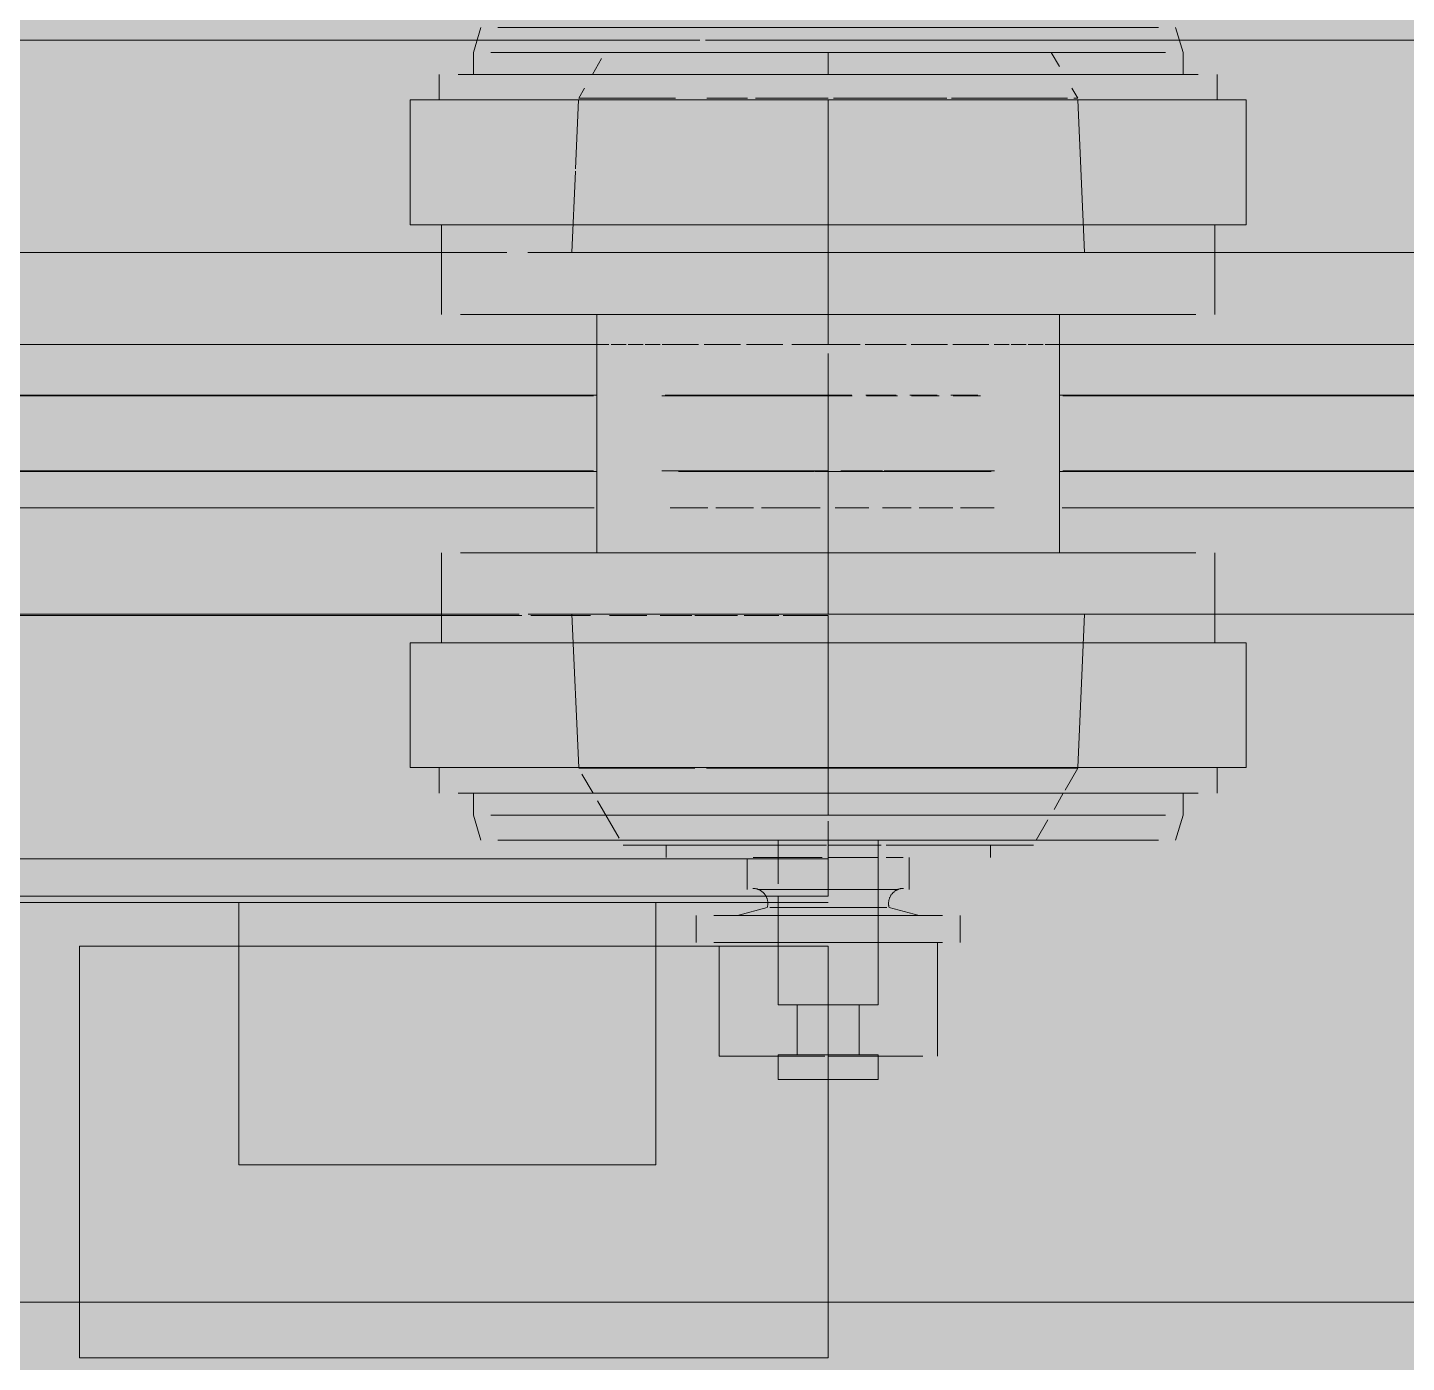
# Model space of a CAD drawing. Header units: inches. Extents: x -445 to 366, y -514 to 778.
# Drawn here: x -77.005 to -72.654, y 269.471 to 273.682 of the extents above; entities that cross this region are included whole.
import ezdxf

# ---------------------------------------------------------------- set-up
doc = ezdxf.new("R2010")
doc.units = ezdxf.units.IN
doc.header["$MEASUREMENT"] = 0
doc.layers.add('A-DETL-GENF', color=92, linetype='Continuous', lineweight=9)
doc.layers.add('Q-SPCQ', color=91, linetype='Continuous', lineweight=9)

# ---------------------------------------------------------------- blocks, each defined once
blk = doc.blocks.new('schindler-3300na_traction_elevator_machine_room-less_general_purpose_front_or_front-rear_opening_2100-3500_capacity_3300bim - 3500 Front-2750691-Test Fit - Mezzanine Plan')
at = {"layer": 'Q-SPCQ'}
for p, q in [((41.3386, -1.1811), (41.3386, -10.4412)), ((41.3386, -10.4412), (41.3386, -1.1811)), ((41.3386, -1.1811), (41.3386, -10.4412)), ((41.3386, -10.4412), (41.3386, -1.1811)), ((41.3386, -1.1811), (41.3386, -10.4412)), ((41.3386, -10.4412), (41.3386, -1.1811)), ((41.3386, -1.1811), (41.3386, -10.4412)), ((42.6188, -12.8034), (42.6188, -7.3704)), ((42.737, -7.3704), (42.737, -12.8034)), ((43.5047, -7.3704), (43.5047, -11.6431)), ((43.5047, -7.3704), (43.5047, -11.6431)), ((44.3594, -12.0648), (44.3594, -8.2766)), ((44.3594, -8.2766), (44.3594, -12.0648)), ((44.65, -8.2766), (44.65, -11.6371)), ((43.5083, -11.6383), (43.5083, -8.463)), ((43.5083, -8.463), (43.5083, -11.6383)), ((43.8444, -8.463), (43.8444, -12.0651)), ((44.65, -10.9787), (44.65, -8.5367)), ((44.65, -10.9773), (44.65, -8.5524)), ((44.65, -8.5524), (44.65, -11.6389)), ((45.3193, -10.9674), (45.3193, -8.5524)), ((45.3193, -8.5524), (45.3193, -11.7435)), ((43.8444, -12.0651), (43.8444, -8.6755)), ((43.961, -12.0631), (43.961, -8.9412)), ((43.961, -8.9412), (43.961, -12.0631)), ((44.1974, -11.8266), (44.1974, -8.9412)), ((44.1974, -8.9412), (44.1974, -12.0631)), ((42.5984, -9.0239), (42.5984, -10.9432)), ((42.5984, -10.9432), (42.5984, -9.0239)), ((42.4614, -10.4412), (41.1622, -10.4412)), ((41.1622, -10.4412), (42.4614, -10.4412)), ((41.1622, -10.4412), (41.1622, -12.8034)), ((41.1622, -10.4412), (41.1622, -12.8034)), ((41.3386, -10.4412), (41.3386, -12.8034)), ((41.3386, -12.8034), (41.3386, -10.4412)), ((41.3386, -10.4412), (41.3386, -12.8034)), ((41.3386, -12.8034), (41.3386, -10.4412)), ((41.3386, -10.4412), (41.3386, -12.8034)), ((41.3386, -12.8034), (41.3386, -10.4412)), ((41.3386, -10.4412), (41.3386, -12.8034)), ((42.4614, -12.6459), (42.4614, -10.4412)), ((42.4614, -10.4412), (42.4614, -12.6459)), ((41.7717, -12.2594), (41.7717, -10.9432)), ((41.7717, -10.9432), (41.7717, -12.2594)), ((42.4614, -10.9432), (41.7717, -10.9432)), ((42.4614, -10.9432), (41.7717, -10.9432)), ((42.5984, -10.9432), (42.4614, -10.9432)), ((42.5984, -10.9432), (42.4614, -10.9432)), ((42.5984, -12.2594), (42.5984, -10.9432)), ((42.5984, -10.9432), (42.5984, -12.2594)), ((42.5984, -10.9432), (42.5984, -12.2594)), ((42.5984, -12.2594), (42.5984, -10.9432)), ((44.65, -11.4898), (44.65, -10.9773)), ((44.65, -11.4046), (44.65, -10.9787)), ((45.3193, -11.7435), (45.3193, -10.9674)), ((44.65, -11.6371), (44.65, -11.4046)), ((43.4181, -11.4844), (43.0244, -11.4844)), ((43.0244, -11.6156), (43.0244, -11.4844)), ((43.0244, -11.4844), (43.0244, -12.8034)), ((43.4181, -11.6275), (43.4181, -11.4844)), ((43.4181, -11.4844), (43.4181, -12.8034)), ((45.1307, -11.4844), (44.737, -11.4844)), ((44.737, -11.6275), (44.737, -11.4844)), ((44.737, -11.4844), (44.737, -12.8034)), ((45.1307, -11.6156), (45.1307, -11.4844)), ((45.1307, -11.4844), (45.1307, -12.8034)), ((44.65, -11.6389), (44.65, -11.4898)), ((43.0244, -11.5762), (42.9436, -11.5762)), ((43.7015, -11.5834), (43.4181, -11.5834)), ((44.737, -11.5834), (44.4535, -11.5834)), ((44.65, -11.6025), (44.65, -11.7749)), ((44.65, -11.7749), (44.65, -11.6025)), ((44.65, -11.6025), (44.65, -11.6025)), ((44.737, -11.5834), (44.737, -11.6431)), ((44.737, -11.6431), (44.737, -11.5834)), ((45.2114, -11.5762), (45.1307, -11.5762)), ((42.9436, -11.7029), (42.9436, -11.6362)), ((42.9436, -11.6362), (42.9436, -12.8034)), ((43.0244, -11.6362), (43.0244, -11.6362)), ((43.0244, -11.7877), (43.0244, -11.6503)), ((43.0244, -11.6503), (43.0244, -12.8034)), ((43.0244, -11.8061), (43.0244, -11.6611)), ((43.4181, -11.6431), (43.4181, -11.6431)), ((43.4181, -11.7882), (43.4181, -11.6531)), ((43.4181, -11.6531), (43.4181, -12.8034)), ((43.4181, -11.8061), (43.4181, -11.6611)), ((43.5047, -11.6431), (43.5047, -11.8362)), ((43.5047, -11.6431), (43.5047, -11.8362)), ((43.5083, -11.8284), (43.5083, -11.6383)), ((43.5083, -11.6383), (43.5083, -11.8284)), ((43.7015, -11.7882), (43.7015, -11.6431)), ((43.7015, -11.6431), (43.7015, -12.8034)), ((44.4535, -11.7882), (44.4535, -11.6431)), ((44.4535, -11.6431), (44.4535, -12.8034)), ((44.65, -11.7887), (44.65, -11.6371)), ((44.65, -11.6371), (44.65, -11.7887)), ((44.65, -11.7898), (44.65, -11.6389)), ((44.65, -11.6389), (44.65, -11.7898)), ((44.737, -11.7882), (44.737, -11.6531)), ((44.737, -11.6531), (44.737, -12.0863)), ((44.737, -11.8061), (44.737, -11.6611)), ((45.1307, -11.6362), (45.1307, -11.6362)), ((45.1307, -11.7877), (45.1307, -11.6503)), ((45.1307, -11.6503), (45.1307, -12.0821)), ((45.1307, -11.8061), (45.1307, -11.6611)), ((45.2114, -11.7029), (45.2114, -11.6362)), ((45.2114, -11.6362), (45.2114, -12.8034)), ((42.8743, -11.6838), (42.796, -11.7077)), ((42.9436, -11.6838), (42.8743, -11.6838)), ((42.9436, -11.7877), (42.9436, -11.7029)), ((45.2808, -11.6838), (45.2114, -11.6838)), ((45.2114, -11.6838), (45.2114, -11.7386)), ((45.2114, -11.7386), (45.2114, -11.6838)), ((45.2114, -11.7877), (45.2114, -11.7029)), ((45.359, -11.7077), (45.2808, -11.6838)), ((42.8743, -12.3557), (42.8743, -11.7386)), ((42.8743, -11.7386), (42.8743, -12.8034)), ((42.9436, -11.8026), (42.9436, -11.7386)), ((42.9436, -11.7386), (42.9436, -11.8026)), ((45.2114, -11.8026), (45.2114, -11.7386)), ((45.2114, -11.7386), (45.2114, -11.8026)), ((45.2808, -12.3557), (45.2808, -11.7386)), ((45.2808, -11.7386), (45.2808, -12.8034)), ((45.3193, -11.8155), (45.3193, -11.7229)), ((45.3193, -11.7229), (45.3193, -11.8155)), ((45.3193, -11.7229), (45.3193, -11.7229)), ((45.3193, -11.8288), (45.3193, -11.7435)), ((45.3193, -11.7435), (45.3193, -11.8288)), ((42.796, -12.6357), (42.796, -11.7613)), ((42.796, -11.7613), (42.796, -12.8034)), ((45.359, -12.1594), (45.359, -11.7613)), ((45.359, -11.7613), (45.359, -12.8034)), ((42.9436, -12.0821), (42.9436, -11.8106)), ((42.9436, -12.8034), (42.9436, -11.8211)), ((42.9436, -11.8211), (42.9436, -12.8034)), ((43.7015, -12.0687), (43.7015, -11.8164)), ((44.4535, -12.0687), (44.4535, -11.8164)), ((45.2114, -12.3558), (45.2114, -11.8106)), ((45.2114, -12.3579), (45.2114, -11.8211)), ((45.2114, -11.8211), (45.2114, -12.1453)), ((45.3193, -11.8282), (45.3193, -12.3937)), ((45.3193, -12.1152), (45.3193, -11.8282)), ((43.0244, -12.385), (43.0244, -11.8565)), ((43.0244, -12.3921), (43.0244, -11.8707)), ((43.4181, -12.8034), (43.4181, -11.8562)), ((43.4181, -12.8034), (43.4181, -11.8707)), ((43.5047, -11.8647), (43.5047, -11.9949)), ((43.5047, -11.8647), (43.5047, -11.9949)), ((43.5083, -11.9861), (43.5083, -11.8567)), ((43.5083, -11.8567), (43.5083, -12.8034)), ((44.1974, -12.0631), (44.1974, -11.8476)), ((44.65, -11.8561), (44.65, -12.3979)), ((44.65, -11.8571), (44.65, -12.398)), ((44.737, -12.3851), (44.737, -11.8562)), ((44.737, -12.3921), (44.737, -11.8707)), ((45.1307, -12.8034), (45.1307, -11.8565)), ((45.1307, -12.8034), (45.1307, -11.8707)), ((45.3193, -12.1136), (45.3193, -11.8403)), ((45.3193, -11.8403), (45.3193, -12.398)), ((44.65, -11.9857), (44.65, -11.8929)), ((44.65, -11.9864), (44.65, -11.8938)), ((44.65, -11.9017), (44.65, -12.3889)), ((44.65, -11.9873), (44.65, -11.9017)), ((43.5083, -11.9947), (43.0244, -12.016)), ((43.5047, -11.9949), (43.5047, -12.0536)), ((43.5047, -11.9949), (43.5047, -12.0536)), ((43.5083, -12.0454), (43.5083, -11.9861)), ((43.5083, -12.0102), (43.5083, -11.9947)), ((43.5083, -11.9947), (43.5083, -12.2316)), ((44.9056, -12.0059), (44.65, -11.9947)), ((44.65, -11.9972), (44.65, -12.3817)), ((45.1307, -12.0158), (44.9131, -12.0063)), ((43.0042, -12.0265), (42.9436, -12.0615)), ((43.0224, -12.0312), (43.0224, -12.016)), ((43.0224, -12.016), (43.0224, -12.3829)), ((43.0224, -12.076), (43.0224, -12.0359)), ((45.1675, -12.0342), (45.1359, -12.016)), ((45.1359, -12.0312), (45.1359, -12.016)), ((45.1359, -12.016), (45.1359, -12.3218)), ((45.1359, -12.2467), (45.1359, -12.0359)), ((42.9198, -12.0753), (42.8017, -12.1434)), ((42.9436, -12.8034), (42.9436, -12.0821)), ((43.0224, -12.2467), (43.0224, -12.0895)), ((43.5083, -12.2316), (43.5083, -12.0563)), ((44.4535, -12.0736), (43.7015, -12.0736)), ((43.7015, -12.0744), (43.7015, -12.8034)), ((43.7015, -12.413), (43.7015, -12.0876)), ((44.3594, -12.1117), (44.3594, -12.0648)), ((44.3594, -12.0648), (44.3594, -12.1117)), ((44.4535, -12.0744), (44.4535, -12.8034)), ((44.4535, -12.3866), (44.4535, -12.0876)), ((44.65, -12.1261), (44.65, -12.0563)), ((44.737, -12.0863), (44.737, -12.8034)), ((45.1307, -12.0821), (45.1307, -12.8034)), ((45.2614, -12.0885), (45.2114, -12.0596)), ((43.5047, -12.1133), (43.5047, -12.172)), ((43.5047, -12.1133), (43.5047, -12.172)), ((43.5083, -12.2238), (43.5083, -12.1047)), ((43.7015, -12.4139), (43.7015, -12.122)), ((44.3594, -12.1655), (44.3594, -12.1184)), ((44.3594, -12.1184), (44.3594, -12.1655)), ((44.4535, -12.3851), (44.4535, -12.122)), ((44.65, -12.154), (44.65, -12.0997)), ((44.65, -12.1607), (44.65, -12.1044)), ((44.65, -12.161), (44.65, -12.1048)), ((44.65, -12.3541), (44.65, -12.131)), ((42.7799, -12.6306), (42.7799, -12.156)), ((42.7799, -12.156), (42.7799, -12.6306)), ((43.5047, -12.1725), (43.5047, -12.2313)), ((43.5047, -12.1725), (43.5047, -12.2313)), ((44.3594, -12.2193), (44.3594, -12.1722)), ((44.3594, -12.1722), (44.3594, -12.2193)), ((44.65, -12.3367), (44.65, -12.1573)), ((44.65, -12.3458), (44.65, -12.164)), ((44.65, -12.3459), (44.65, -12.1643)), ((45.2114, -12.1453), (45.2114, -12.3867)), ((45.359, -12.6357), (45.359, -12.1594)), ((44.3594, -12.2732), (44.3594, -12.226)), ((44.3594, -12.226), (44.3594, -12.2732)), ((41.7717, -12.2594), (42.4614, -12.2594)), ((42.4614, -12.2594), (41.7717, -12.2594)), ((42.4614, -12.2594), (42.5984, -12.2594)), ((42.5984, -12.2594), (42.4614, -12.2594)), ((42.5984, -12.2594), (42.5984, -12.6459)), ((42.5984, -12.6459), (42.5984, -12.2594)), ((43.0224, -12.3829), (43.0224, -12.2467)), ((43.5083, -12.3681), (43.5083, -12.2627)), ((43.5083, -12.3541), (43.5083, -12.2627)), ((43.5083, -12.2627), (43.5083, -12.8034)), ((45.1359, -12.3218), (45.1359, -12.2467)), ((42.7799, -12.2916), (42.7405, -12.2916)), ((42.7799, -12.4415), (42.7799, -12.2919)), ((42.7799, -12.2919), (42.7799, -12.4415)), ((43.5047, -12.2736), (43.5047, -12.3736)), ((43.5047, -12.2736), (43.5047, -12.3736)), ((43.8444, -12.4238), (43.8444, -12.3048)), ((43.8444, -12.3048), (43.8444, -12.4238)), ((43.961, -12.8034), (43.961, -12.2783)), ((43.961, -12.2783), (43.961, -12.8034)), ((44.1974, -12.8034), (44.1974, -12.2783)), ((44.1974, -12.2783), (44.1974, -12.8034)), ((44.1999, -12.2887), (44.1999, -12.4218)), ((44.3594, -12.3941), (44.3594, -12.28)), ((44.3594, -12.28), (44.3594, -12.3941)), ((45.3193, -12.3937), (45.3193, -12.3109)), ((43.9585, -12.4711), (43.9585, -12.3315)), ((43.9585, -12.3315), (43.9585, -12.427)), ((45.3193, -12.3939), (45.3193, -12.3146)), ((42.5579, -12.3872), (42.4724, -12.3872)), ((42.8743, -12.5747), (42.8743, -12.3867)), ((43.5047, -12.3831), (43.5047, -12.5167)), ((43.5047, -12.3831), (43.5047, -12.5167)), ((43.5083, -12.4939), (43.5083, -12.3632)), ((43.5083, -12.513), (43.5083, -12.378)), ((44.1999, -12.4881), (44.1999, -12.3729)), ((44.4535, -12.5299), (44.4535, -12.3976)), ((44.4535, -12.5241), (44.4535, -12.398)), ((44.65, -12.4621), (44.65, -12.3947)), ((44.65, -12.3947), (44.65, -12.8034)), ((45.2808, -12.8034), (45.2808, -12.3867)), ((42.4724, -12.4862), (42.4724, -12.443)), ((42.4724, -12.443), (42.4724, -12.6196)), ((42.5579, -12.6196), (42.5579, -12.443)), ((42.5579, -12.443), (42.5579, -12.6196)), ((43.0224, -12.4199), (43.0224, -12.8034)), ((43.0244, -12.8034), (43.0244, -12.4242)), ((43.0244, -12.8034), (43.0244, -12.4309)), ((43.7015, -12.8034), (43.7015, -12.4246)), ((43.7015, -12.8034), (43.7015, -12.4264)), ((44.3594, -12.5269), (44.3594, -12.4125)), ((44.3594, -12.4125), (44.3594, -12.5269)), ((44.65, -12.4731), (44.65, -12.4028)), ((44.65, -12.4028), (44.65, -12.8034)), ((44.65, -12.4813), (44.65, -12.4117)), ((44.65, -12.4117), (44.65, -12.8034)), ((44.65, -12.4812), (44.65, -12.4117)), ((44.65, -12.4117), (44.65, -12.8034)), ((44.737, -12.8034), (44.737, -12.4264)), ((44.737, -12.8034), (44.737, -12.433)), ((45.1359, -12.4206), (45.1359, -12.549)), ((45.2114, -12.8034), (45.2114, -12.4242)), ((45.2114, -12.8034), (45.2114, -12.4254)), ((45.2114, -12.4254), (45.2114, -12.8034)), ((45.3193, -12.416), (45.3193, -12.8034)), ((45.3193, -12.4203), (45.3193, -12.8034)), ((42.4614, -12.4589), (42.1146, -12.4589)), ((42.1146, -12.4589), (42.1146, -12.5051)), ((42.1146, -12.6225), (42.1146, -12.4589)), ((42.4724, -12.6196), (42.4724, -12.4862)), ((42.7799, -12.6319), (42.7799, -12.4564)), ((42.7799, -12.4564), (42.7799, -12.6319)), ((43.0224, -12.5446), (43.0224, -12.4558)), ((43.8444, -12.5679), (43.8444, -12.4486)), ((43.8444, -12.4486), (43.8444, -12.5679)), ((43.9585, -12.4711), (43.9585, -12.5667)), ((44.1999, -12.4456), (44.1999, -12.6031)), ((45.1359, -12.549), (45.1359, -12.4558)), ((45.3193, -12.5273), (45.3193, -12.4552)), ((45.3193, -12.5312), (45.3193, -12.4595)), ((42.1146, -12.5051), (42.1146, -12.6225)), ((42.4724, -12.6225), (42.4724, -12.5051)), ((42.4724, -12.5051), (42.4724, -12.6225)), ((42.5831, -12.6111), (42.5579, -12.5169)), ((43.5083, -12.6352), (43.5083, -12.5139)), ((43.9585, -12.6108), (43.9585, -12.4881)), ((44.1999, -12.6418), (44.1999, -12.5073)), ((44.65, -12.8034), (44.65, -12.4939)), ((44.65, -12.8034), (44.65, -12.5054)), ((44.65, -12.8034), (44.65, -12.5129)), ((44.65, -12.8034), (44.65, -12.513)), ((42.737, -12.5475), (42.64, -12.5475)), ((42.7405, -12.6319), (42.7405, -12.5666)), ((42.7405, -12.5666), (42.7405, -12.6319)), ((43.5047, -12.5385), (43.5047, -12.6481)), ((43.5047, -12.5385), (43.5047, -12.6481)), ((43.5083, -12.6484), (43.5083, -12.5325)), ((44.3594, -12.66), (44.3594, -12.5454)), ((44.3594, -12.5454), (44.3594, -12.66)), ((44.4535, -12.8034), (44.4535, -12.5597)), ((44.4535, -12.8034), (44.4535, -12.5658)), ((45.1359, -12.5739), (45.1359, -12.8034)), ((42.6215, -12.6056), (42.623, -12.6045)), ((42.6275, -12.601), (42.6289, -12.5997)), ((42.6328, -12.5955), (42.634, -12.5941)), ((42.64, -12.6301), (42.64, -12.5818)), ((42.64, -12.5818), (42.64, -12.6301)), ((42.7405, -12.6301), (42.7405, -12.5818)), ((42.7405, -12.5818), (42.7405, -12.6301)), ((42.8743, -12.8034), (42.8743, -12.5759)), ((43.8444, -12.7785), (43.8444, -12.5928)), ((43.8444, -12.5928), (43.8444, -12.7785)), ((43.9585, -12.6108), (43.9585, -12.7593)), ((45.3193, -12.6731), (45.3193, -12.584)), ((45.3193, -12.6753), (45.3193, -12.5874)), ((42.1188, -12.6459), (42.0401, -12.6459)), ((42.0401, -12.6459), (42.0401, -12.8034)), ((42.0401, -12.8034), (42.0401, -12.6459)), ((42.1146, -12.6225), (42.1146, -12.7931)), ((42.1146, -12.7931), (42.1146, -12.6225)), ((42.1188, -12.6729), (42.1188, -12.6459)), ((42.1188, -12.6459), (42.1188, -12.8034)), ((42.6188, -12.6459), (42.2763, -12.6459)), ((42.2763, -12.6729), (42.2763, -12.6459)), ((42.2763, -12.6459), (42.2763, -12.8034)), ((42.4614, -12.6459), (42.4614, -12.8034)), ((42.4724, -12.8034), (42.4724, -12.6196)), ((42.4724, -12.6196), (42.4724, -12.6864)), ((42.4724, -12.8034), (42.4724, -12.6225)), ((42.4724, -12.6225), (42.4724, -12.8034)), ((42.5579, -12.8034), (42.5579, -12.6196)), ((42.5579, -12.6196), (42.5579, -12.8034)), ((42.5579, -12.8034), (42.5579, -12.6267)), ((42.5579, -12.6267), (42.5579, -12.8034)), ((42.5579, -12.6267), (42.5579, -12.6267)), ((42.5831, -12.8034), (42.5831, -12.6188)), ((42.5831, -12.6188), (42.5831, -12.8034)), ((42.5984, -12.6459), (42.5984, -12.8034)), ((42.5984, -12.8034), (42.5984, -12.6459)), ((42.64, -12.8034), (42.64, -12.6301)), ((42.64, -12.6301), (42.64, -12.8034)), ((42.737, -12.6459), (42.6583, -12.6459)), ((42.796, -12.6459), (42.737, -12.6459)), ((42.7405, -12.7831), (42.7405, -12.6301)), ((42.7405, -12.6301), (42.7405, -12.7831)), ((42.7405, -12.7848), (42.7405, -12.6319)), ((42.7405, -12.6319), (42.7405, -12.7848)), ((42.7799, -12.6306), (42.7799, -12.798)), ((42.7799, -12.798), (42.7799, -12.6567)), ((42.7799, -12.798), (42.7799, -12.6575)), ((42.7799, -12.6575), (42.7799, -12.798)), ((42.796, -12.8034), (42.796, -12.6357)), ((42.796, -12.8034), (42.796, -12.6459)), ((42.796, -12.6459), (42.796, -12.8034)), ((43.0224, -12.8034), (43.0224, -12.625)), ((43.5047, -12.6615), (43.5047, -12.8034)), ((43.5047, -12.6615), (43.5047, -12.8034)), ((43.5083, -12.8034), (43.5083, -12.6456)), ((43.5083, -12.8034), (43.5083, -12.6581)), ((43.9585, -12.7593), (43.9585, -12.6456)), ((44.1999, -12.6418), (44.1999, -12.7179)), ((44.1999, -12.8034), (44.1999, -12.6456)), ((45.1359, -12.8034), (45.1359, -12.625)), ((45.359, -12.8034), (45.359, -12.6357)), ((45.359, -12.8034), (45.359, -12.6459)), ((45.359, -12.6459), (45.359, -12.8034)), ((42.1188, -12.8034), (42.1188, -12.6729)), ((42.2763, -12.8034), (42.2763, -12.6729)), ((42.4614, -12.7943), (42.4614, -12.702)), ((44.3594, -12.8034), (44.3594, -12.6887)), ((44.3594, -12.6887), (44.3594, -12.8034)), ((42.2763, -12.7054), (42.1188, -12.7054)), ((42.1188, -12.8034), (42.1188, -12.7054)), ((42.1188, -12.7054), (42.1188, -12.8034)), ((42.2763, -12.8034), (42.2763, -12.7054)), ((42.2763, -12.7054), (42.2763, -12.8034)), ((42.4724, -12.7287), (42.4724, -12.8034)), ((45.3193, -12.8034), (45.3193, -12.714)), ((45.3193, -12.8034), (45.3193, -12.7155)), ((43.9585, -12.7608), (43.9585, -12.8034)), ((44.1999, -12.7608), (44.1999, -12.8034)), ((42.0401, -12.8034), (41.1622, -12.8034)), ((41.1622, -12.8034), (42.0401, -12.8034)), ((41.3386, -12.8034), (41.3386, -36.6929)), ((41.3386, -33.5433), (41.3386, -12.8034)), ((41.3386, -12.8034), (41.3386, -33.5433)), ((41.3386, -33.5433), (41.3386, -12.8034)), ((41.3386, -12.8034), (41.3386, -33.5433)), ((41.3386, -33.5433), (41.3386, -12.8034)), ((41.3386, -12.8034), (41.3386, -33.5433)), ((42.0401, -12.8034), (42.0401, -12.9609)), ((42.0401, -12.9609), (42.0401, -12.8034)), ((42.4614, -12.8034), (42.0401, -12.8034)), ((42.0401, -12.8034), (42.1146, -12.8034)), ((42.1146, -12.8034), (42.1146, -12.9754)), ((42.1146, -12.9754), (42.1146, -12.8034)), ((42.1188, -12.9014), (42.1188, -12.8034)), ((42.1188, -12.8034), (42.1188, -12.9014)), ((42.1188, -12.934), (42.1188, -12.8034)), ((42.1188, -12.8034), (42.1188, -12.9609)), ((42.1188, -12.8034), (42.4614, -12.8034)), ((42.2763, -12.934), (42.2763, -12.8034)), ((42.2763, -12.8034), (42.2763, -12.9609)), ((42.2763, -12.9014), (42.2763, -12.8034)), ((42.2763, -12.8034), (42.2763, -12.9014)), ((42.4724, -12.9873), (42.4724, -12.8034)), ((42.4724, -12.8034), (42.4724, -12.8749)), ((42.4724, -12.9843), (42.4724, -12.8034)), ((42.4724, -12.8034), (42.4724, -12.9843)), ((42.5579, -12.8034), (42.5579, -12.9801)), ((42.5579, -12.9801), (42.5579, -12.8034)), ((42.5579, -12.9873), (42.5579, -12.8034)), ((42.5579, -12.8034), (42.5579, -12.9873)), ((42.5831, -12.8034), (42.5831, -12.988)), ((42.5831, -12.988), (42.5831, -12.8034)), ((42.6188, -12.8034), (42.6269, -12.8034)), ((42.737, -12.8034), (42.6188, -12.8034)), ((42.6269, -12.8034), (42.6505, -12.8034)), ((42.64, -12.9768), (42.64, -12.8034)), ((42.64, -12.8034), (42.64, -12.9768)), ((42.6505, -12.8034), (42.737, -12.8034)), ((42.6583, -12.8034), (42.737, -12.8034)), ((42.737, -12.8034), (42.6583, -12.8034)), ((42.741, -12.8034), (42.737, -12.8034)), ((42.7405, -12.9573), (42.7405, -12.8034)), ((42.7405, -12.8034), (42.7405, -12.9573)), ((42.7405, -12.9613), (42.7405, -12.8034)), ((42.7405, -12.8034), (42.7405, -12.9613)), ((42.7715, -12.8034), (42.741, -12.8034)), ((42.796, -12.8034), (42.7715, -12.8034)), ((42.7799, -12.9501), (42.7799, -12.8034)), ((42.7799, -12.8034), (42.7799, -12.971)), ((42.7799, -12.8034), (42.7799, -12.9494)), ((42.7799, -12.9494), (42.7799, -12.8034)), ((42.796, -12.9711), (42.796, -12.8034)), ((42.796, -12.8034), (42.796, -13.8455)), ((42.796, -12.9609), (42.796, -12.8034)), ((42.796, -12.8034), (42.796, -12.9609)), ((42.8245, -12.8034), (42.796, -12.8034)), ((42.8551, -12.8034), (42.8245, -12.8034)), ((42.8743, -13.8683), (42.8743, -12.8034)), ((42.8743, -12.8034), (42.8743, -13.8683)), ((42.8743, -12.8034), (43.0224, -12.8034)), ((43.0224, -12.8034), (42.8743, -12.8034)), ((42.8743, -12.8034), (43.0224, -12.8034)), ((43.0224, -12.8034), (42.8743, -12.8034)), ((42.9436, -13.904), (42.9436, -12.8034)), ((42.9436, -12.8034), (42.9436, -13.9706)), ((42.9436, -13.8683), (42.9436, -12.8034)), ((42.9436, -12.8034), (42.9436, -13.8683)), ((43.0224, -12.957), (43.0224, -12.8034)), ((43.0224, -12.8034), (43.0224, -13.5908)), ((43.0244, -13.7361), (43.0244, -12.8034)), ((43.0244, -12.8034), (43.0244, -14.1224)), ((43.0244, -13.7504), (43.0244, -12.8034)), ((43.0244, -12.8034), (43.0244, -13.9566)), ((43.0244, -12.8034), (43.4947, -12.8034)), ((43.4947, -12.8034), (43.0244, -12.8034)), ((43.0244, -12.8034), (43.4947, -12.8034)), ((43.4947, -12.8034), (43.0244, -12.8034)), ((43.4181, -13.7506), (43.4181, -12.8034)), ((43.4181, -12.8034), (43.4181, -13.9537)), ((43.4181, -13.7361), (43.4181, -12.8034)), ((43.4181, -12.8034), (43.4181, -14.1224)), ((43.4947, -12.8034), (43.5047, -12.8034)), ((43.5047, -12.8034), (43.4947, -12.8034)), ((43.5083, -12.9746), (43.5083, -12.8034)), ((43.5083, -12.8034), (43.5083, -13.9686)), ((43.5083, -12.9888), (43.5083, -12.8034)), ((43.5083, -12.8034), (43.5083, -13.3753)), ((43.5083, -12.8034), (44.3311, -12.8034)), ((44.3311, -12.8034), (43.5083, -12.8034)), ((43.7015, -12.9458), (43.7015, -12.8034)), ((43.7015, -12.8034), (43.7015, -13.5324)), ((43.7015, -12.941), (43.7015, -12.8034)), ((43.7015, -12.8034), (43.7015, -13.9638)), ((43.8444, -12.9314), (43.8444, -12.8252)), ((43.8444, -12.8252), (43.8444, -12.9314)), ((43.9585, -12.846), (43.9585, -12.8034)), ((44.1974, -12.8793), (44.1974, -12.8034)), ((44.1974, -12.8034), (44.1974, -12.8793)), ((44.1999, -12.846), (44.1999, -12.8034)), ((44.1999, -12.825), (44.1999, -12.8782)), ((44.3594, -12.9038), (44.3594, -12.8034)), ((44.3594, -12.8034), (44.3594, -12.9038)), ((44.3594, -12.8034), (44.65, -12.8034)), ((44.65, -12.8034), (44.3594, -12.8034)), ((44.4535, -13.1804), (44.4535, -12.8034)), ((44.4535, -12.8034), (44.4535, -13.9638)), ((44.4535, -13.1822), (44.4535, -12.8034)), ((44.4535, -12.8034), (44.4535, -13.5324)), ((44.65, -12.9744), (44.65, -12.8034)), ((44.65, -12.8034), (44.65, -12.9744)), ((44.65, -12.9656), (44.65, -12.8034)), ((44.65, -12.8034), (44.65, -12.9656)), ((44.65, -12.961), (44.65, -12.8034)), ((44.65, -12.8034), (44.65, -12.961)), ((44.65, -12.9611), (44.65, -12.8034)), ((44.65, -12.8034), (44.65, -12.9611)), ((44.65, -12.8034), (45.1307, -12.8034)), ((45.1307, -12.8034), (44.65, -12.8034)), ((44.737, -13.7361), (44.737, -12.8034)), ((44.737, -12.8034), (44.737, -14.1224)), ((44.737, -13.7506), (44.737, -12.8034)), ((44.737, -12.8034), (44.737, -13.5205)), ((45.1307, -13.7504), (45.1307, -12.8034)), ((45.1307, -12.8034), (45.1307, -13.5248)), ((45.1307, -13.7361), (45.1307, -12.8034)), ((45.1307, -12.8034), (45.1307, -14.1224)), ((45.1359, -12.957), (45.1359, -12.8197)), ((45.1359, -12.8197), (45.1359, -13.1783)), ((45.2114, -13.8683), (45.2114, -12.8034)), ((45.2114, -12.8034), (45.2114, -13.8683)), ((45.2114, -13.904), (45.2114, -12.8034)), ((45.2114, -12.8034), (45.2114, -13.9706)), ((45.2114, -12.8034), (45.2808, -12.8034)), ((45.2808, -12.8034), (45.2114, -12.8034)), ((45.2808, -13.8683), (45.2808, -12.8034)), ((45.2808, -12.8034), (45.2808, -13.8683)), ((45.3193, -12.8034), (45.3193, -13.8839)), ((45.3193, -12.8034), (45.3193, -13.8633)), ((45.359, -12.9609), (45.359, -12.8034)), ((45.359, -12.8034), (45.359, -12.9609)), ((45.359, -12.9711), (45.359, -12.8034)), ((45.359, -12.8034), (45.359, -13.8455)), ((42.4724, -12.8781), (42.4724, -12.9873)), ((43.9585, -12.842), (43.9585, -12.9269)), ((43.961, -12.9753), (43.961, -12.8432)), ((43.961, -12.8432), (43.961, -12.9753)), ((45.3193, -12.909), (45.3193, -12.8379)), ((45.3193, -12.9107), (45.3193, -12.8385)), ((42.1188, -12.9014), (42.2763, -12.9014)), ((44.1999, -13.0038), (44.1999, -12.9217)), ((44.3594, -13.0492), (44.3594, -12.9202)), ((44.3594, -12.9202), (44.3594, -13.0492)), ((42.0401, -12.9609), (42.1188, -12.9609)), ((42.1188, -12.9609), (42.1188, -12.934)), ((42.2763, -12.9609), (42.2763, -12.934)), ((42.2763, -12.9609), (42.796, -12.9609)), ((43.9585, -12.9612), (43.9585, -12.9718)), ((44.1974, -13.0218), (44.1974, -12.9242)), ((44.1974, -12.9242), (44.1974, -13.0218)), ((44.1999, -12.9612), (44.1999, -13.0179)), ((42.1146, -12.9754), (42.1146, -13.1018)), ((42.1146, -13.1018), (42.1146, -12.9754)), ((42.4724, -13.1018), (42.4724, -12.9843)), ((42.4724, -12.9843), (42.4724, -13.1018)), ((42.4724, -13.1207), (42.4724, -12.9873)), ((42.4724, -12.9873), (42.4724, -13.1639)), ((42.5579, -12.9801), (42.5579, -12.9801)), ((42.5579, -13.1639), (42.5579, -12.9873)), ((42.5579, -12.9873), (42.5579, -13.1639)), ((42.5579, -13.09), (42.5831, -12.9958)), ((42.64, -13.025), (42.64, -12.9768)), ((42.64, -12.9768), (42.64, -13.025)), ((42.7405, -13.025), (42.7405, -12.9862)), ((42.7405, -12.9862), (42.7405, -13.025)), ((42.7405, -13.0402), (42.7405, -12.9863)), ((42.7405, -12.9863), (42.7405, -13.0402)), ((42.7799, -12.9863), (42.7799, -13.1504)), ((42.7799, -13.1504), (42.7799, -12.9863)), ((42.7799, -13.4508), (42.7799, -12.9879)), ((42.7799, -12.9879), (42.7799, -13.4508)), ((43.0224, -13.2409), (43.0224, -12.9887)), ((43.5083, -13.0939), (43.5083, -13.0089)), ((43.7015, -13.041), (43.7015, -12.9828)), ((43.7015, -13.0471), (43.7015, -12.9884)), ((43.8444, -13.0656), (43.8444, -12.9746)), ((43.8444, -12.9746), (43.8444, -13.0656)), ((43.9585, -12.9765), (43.9585, -13.1055)), ((43.961, -13.3285), (43.961, -12.9805)), ((43.961, -12.9805), (43.961, -13.3285)), ((44.65, -12.9746), (44.65, -13.968)), ((44.65, -12.9746), (44.65, -13.9698)), ((44.65, -12.9795), (44.65, -13.6769)), ((44.65, -12.9888), (44.65, -13.3416)), ((44.65, -13.0727), (44.65, -13.0088)), ((44.65, -13.0728), (44.65, -13.0088)), ((45.1359, -13.1783), (45.1359, -12.9887)), ((45.3193, -13.0483), (45.3193, -12.9748)), ((45.3193, -13.0519), (45.3193, -12.9776)), ((42.796, -13.8455), (42.796, -13.0272)), ((43.5083, -13.1129), (43.5083, -13.0251)), ((44.65, -13.0799), (44.65, -13.0146)), ((44.65, -13.0914), (44.65, -13.0251)), ((45.359, -13.8455), (45.359, -13.0272)), ((42.64, -13.0593), (42.7405, -13.0593)), ((43.7015, -13.4848), (43.7015, -13.0769)), ((43.7015, -13.5192), (43.7015, -13.0827)), ((43.8444, -13.1964), (43.8444, -13.0904)), ((43.8444, -13.0904), (43.8444, -13.1964)), ((44.1974, -13.1531), (44.1974, -13.0666)), ((44.1974, -13.0666), (44.1974, -13.1531)), ((44.1999, -13.0614), (44.1999, -13.1188)), ((44.1999, -13.1469), (44.1999, -13.0614)), ((44.3594, -13.1801), (44.3594, -13.0656)), ((44.3594, -13.0656), (44.3594, -13.1801)), ((44.65, -13.2299), (44.65, -13.0939)), ((44.65, -13.2299), (44.65, -13.0939)), ((45.3193, -13.136), (45.3193, -13.0786)), ((45.3193, -13.1403), (45.3193, -13.0825)), ((42.4724, -13.1639), (42.4724, -13.1207)), ((43.5083, -13.1962), (43.5083, -13.124)), ((43.9585, -13.1188), (43.9585, -13.2345)), ((44.65, -13.2391), (44.65, -13.1015)), ((44.65, -13.2446), (44.65, -13.1129)), ((42.1146, -13.1479), (42.4724, -13.1479)), ((42.7799, -13.1653), (42.7799, -13.3149)), ((42.7799, -13.3149), (42.7799, -13.1653)), ((43.5083, -13.2132), (43.5083, -13.1431)), ((42.4724, -13.2196), (42.5579, -13.2196)), ((43.8444, -13.3268), (43.8444, -13.2212)), ((43.8444, -13.2212), (43.8444, -13.3268)), ((43.9585, -13.3181), (43.9585, -13.1905)), ((44.1974, -13.284), (44.1974, -13.1978)), ((44.1974, -13.1978), (44.1974, -13.284)), ((44.1999, -13.1905), (44.1999, -13.2758)), ((44.1999, -13.276), (44.1999, -13.1905)), ((44.3594, -13.3106), (44.3594, -13.1964)), ((44.3594, -13.1964), (44.3594, -13.3106)), ((44.4535, -13.5192), (44.4535, -13.2089)), ((44.4535, -13.4848), (44.4535, -13.2093)), ((45.1359, -13.5309), (45.1359, -13.1925)), ((45.1359, -13.1925), (45.1359, -13.5589)), ((45.3193, -13.258), (45.3193, -13.213)), ((45.3193, -13.262), (45.3193, -13.2173)), ((43.0224, -13.3602), (43.0224, -13.2692)), ((43.5083, -13.4427), (43.5083, -13.2387)), ((43.5083, -13.4759), (43.5083, -13.2527)), ((44.65, -13.3416), (44.65, -13.2527)), ((44.65, -13.341), (44.65, -13.2609)), ((44.65, -13.3411), (44.65, -13.261)), ((44.65, -13.3499), (44.65, -13.2702)), ((42.7405, -13.3152), (42.7799, -13.3152)), ((44.3594, -13.3741), (44.3594, -13.3269)), ((44.3594, -13.3269), (44.3594, -13.3741)), ((43.0224, -13.5173), (43.0224, -13.3602)), ((43.5083, -13.3753), (43.5083, -13.6102)), ((44.3594, -13.4279), (44.3594, -13.3808)), ((44.3594, -13.3808), (44.3594, -13.4279)), ((44.65, -13.5506), (44.65, -13.3753)), ((44.65, -13.3753), (44.65, -13.6122)), ((44.65, -13.502), (44.65, -13.383)), ((44.65, -13.5024), (44.65, -13.3832)), ((44.65, -13.5071), (44.65, -13.3913)), ((43.5083, -13.5021), (43.5083, -13.4429)), ((44.3594, -13.4817), (44.3594, -13.4347)), ((44.3594, -13.4347), (44.3594, -13.4817)), ((42.796, -13.4601), (42.8594, -13.4967)), ((43.5083, -13.5506), (43.5083, -13.4762)), ((44.3594, -13.5353), (44.3594, -13.4884)), ((44.3594, -13.4884), (44.3594, -13.5353)), ((42.8928, -13.516), (42.9436, -13.5453)), ((43.0224, -13.571), (43.0224, -13.5309)), ((44.737, -13.5205), (44.737, -13.9537)), ((45.1307, -13.5248), (45.1307, -13.9566)), ((45.2358, -13.5331), (45.2808, -13.5072)), ((45.3193, -13.8839), (45.3193, -13.4916)), ((45.3193, -13.8633), (45.3193, -13.4932)), ((42.9531, -13.5508), (43.0224, -13.5908)), ((43.7015, -13.5332), (44.4535, -13.5332)), ((43.7015, -13.9638), (43.7015, -13.5382)), ((43.8444, -15.3546), (43.8444, -13.5418)), ((43.8444, -13.5418), (43.8444, -17.1438)), ((43.961, -14.109), (43.961, -13.5438)), ((43.961, -13.5438), (43.961, -14.109)), ((44.1974, -14.109), (44.1974, -13.5438)), ((44.1974, -13.5438), (44.1974, -14.109)), ((44.3594, -17.3302), (44.3594, -13.5353)), ((44.3594, -13.5353), (44.3594, -17.3302)), ((44.4535, -13.9638), (44.4535, -13.5382)), ((44.65, -13.6205), (44.65, -13.5613)), ((44.65, -13.6211), (44.65, -13.5618)), ((44.65, -13.6195), (44.65, -13.5638)), ((45.1359, -13.5908), (45.1675, -13.5726)), ((43.0224, -13.5908), (43.0224, -13.5757)), ((43.0244, -13.5909), (43.5083, -13.6121)), ((44.65, -13.6122), (45.1307, -13.591)), ((44.65, -13.6122), (44.65, -13.5966)), ((45.1359, -13.5908), (45.1359, -13.5787)), ((45.1359, -13.5787), (45.1359, -13.5908)), ((43.5083, -13.9686), (43.5083, -13.6207)), ((44.65, -13.6769), (44.65, -13.6195)), ((44.65, -13.6823), (44.65, -13.6205)), ((44.65, -13.683), (44.65, -13.6211)), ((43.0244, -13.9457), (43.0244, -13.7789)), ((43.4181, -13.9457), (43.4181, -13.7736)), ((43.4181, -13.9537), (43.4181, -13.7905)), ((44.65, -13.968), (44.65, -13.7498)), ((44.65, -13.7506), (44.65, -14.0044)), ((44.65, -14.0044), (44.65, -13.7506)), ((44.65, -13.9698), (44.65, -13.7507)), ((44.737, -13.9457), (44.737, -13.7736)), ((44.737, -13.9537), (44.737, -13.7905)), ((45.1307, -13.9457), (45.1307, -13.7789)), ((43.0244, -13.9566), (43.0244, -13.7963)), ((45.1307, -13.9566), (45.1307, -13.7963)), ((45.2114, -13.8683), (45.2114, -13.8683)), ((45.3193, -14.6395), (45.3193, -13.8633)), ((45.3193, -13.8633), (45.3193, -17.0545)), ((42.796, -13.8992), (42.8743, -13.9231)), ((42.8743, -13.9231), (42.9436, -13.9231)), ((42.9436, -13.9706), (42.9436, -13.904)), ((45.2114, -13.9706), (45.2114, -13.904)), ((45.2114, -13.9231), (45.2808, -13.9231)), ((45.2808, -13.9231), (45.359, -13.8992)), ((45.3193, -13.8839), (45.3193, -14.1293)), ((45.3193, -14.1293), (45.3193, -13.8839)), ((43.4181, -13.9638), (43.4181, -13.9638)), ((44.737, -14.0235), (44.737, -13.9638)), ((44.737, -13.9638), (44.737, -14.0235)), ((43.0244, -13.9706), (43.0244, -13.9706)), ((43.0244, -14.1224), (43.0244, -13.9912)), ((43.4181, -14.1224), (43.4181, -13.9793)), ((43.5083, -17.1438), (43.5083, -13.9686)), ((43.5083, -13.9686), (43.5083, -17.1438)), ((44.65, -14.1171), (44.65, -13.968)), ((44.65, -13.968), (44.65, -17.0545)), ((44.65, -14.1104), (44.65, -13.9698)), ((44.65, -13.9698), (44.65, -17.3302)), ((44.65, -14.0044), (44.65, -14.1497)), ((44.65, -14.1497), (44.65, -14.0044)), ((44.737, -14.1224), (44.737, -13.9793)), ((45.1307, -14.0307), (45.1307, -13.9706)), ((45.1307, -13.9706), (45.1307, -14.0307)), ((45.1307, -14.1224), (45.1307, -13.9912)), ((42.9436, -14.0307), (43.0244, -14.0307)), ((43.4181, -14.0235), (43.7015, -14.0235)), ((44.4535, -14.0235), (44.737, -14.0235)), ((45.1307, -14.0307), (45.2114, -14.0307)), ((43.0244, -14.1224), (43.4181, -14.1224)), ((43.961, -14.1448), (43.961, -14.109)), ((43.961, -14.109), (43.961, -14.1448)), ((44.1974, -14.1448), (44.1974, -14.109)), ((44.1974, -14.109), (44.1974, -14.1448)), ((44.65, -14.6295), (44.65, -14.1171)), ((44.65, -14.2023), (44.65, -14.1196)), ((44.737, -14.1224), (45.1307, -14.1224)), ((45.3193, -14.1379), (45.3193, -14.1379)), ((43.961, -16.6657), (43.961, -14.1448)), ((43.961, -14.1448), (43.961, -16.6657)), ((44.1974, -16.1998), (44.1974, -14.1448)), ((44.1974, -14.1448), (44.1974, -16.6657)), ((44.65, -14.1587), (44.65, -14.1587)), ((44.65, -14.6281), (44.65, -14.2023)), ((43.9585, -14.5228), (43.9585, -14.3793))]:
    blk.add_line(p, q, dxfattribs=at)
at = {"layer": 'Q-SPCQ', "flags": 128}
for points in [[(43.9585, -10.1694), (43.9585, -10.289), (43.9585, -10.4127), (43.9585, -10.5401), (43.9585, -10.6712), (43.9585, -10.8057), (43.9585, -10.9434), (43.9585, -11.0841), (43.9585, -11.2275), (43.9585, -11.3734), (43.9585, -11.5217), (43.9585, -11.672), (43.9585, -11.824), (43.9585, -11.9777), (43.9585, -12.0736)], [(44.1999, -12.0736), (44.1999, -12.0194), (44.1999, -11.8654), (44.1999, -11.7128), (44.1999, -11.562), (44.1999, -11.4132), (44.1999, -11.2667), (44.1999, -11.1225), (44.1999, -10.9811), (44.1999, -10.8426), (44.1999, -10.7072), (44.1999, -10.5752), (44.1999, -10.4467), (44.1999, -10.322), (44.1999, -10.2013)], [(44.1999, -10.289), (44.1999, -10.4127), (44.1999, -10.5401), (44.1999, -10.6712), (44.1999, -10.8057), (44.1999, -10.9434), (44.1999, -11.0841), (44.1999, -11.2275), (44.1999, -11.3734), (44.1999, -11.4417)], [(43.9585, -11.4132), (43.9585, -11.2667), (43.9585, -11.1225), (43.9585, -10.9811), (43.9585, -10.8426), (43.9585, -10.7072), (43.9585, -10.5752), (43.9585, -10.4467), (43.9585, -10.322)], [(43.9585, -12.0736), (43.9585, -12.0194), (43.9585, -11.8654), (43.9585, -11.7128), (43.9585, -11.562), (43.9585, -11.4621)], [(44.1999, -11.4612), (44.1999, -11.5217), (44.1999, -11.672), (44.1999, -11.824), (44.1999, -11.9777), (44.1999, -12.0736)], [(42.6371, -12.5893), (42.638, -12.5877), (42.6389, -12.586), (42.6397, -12.5842), (42.6404, -12.5825), (42.641, -12.5807), (42.6416, -12.5789), (42.6421, -12.577), (42.6425, -12.5752), (42.6429, -12.5733), (42.6432, -12.5715), (42.6434, -12.5696), (42.6435, -12.5677), (42.6436, -12.5658), (42.6436, -12.5654)], [(42.5831, -12.6111), (42.585, -12.6116), (42.5868, -12.612), (42.5887, -12.6123), (42.5906, -12.6126), (42.5925, -12.6128), (42.5944, -12.6129), (42.5963, -12.6129), (42.5982, -12.6128), (42.6001, -12.6127), (42.6019, -12.6125), (42.6038, -12.6123), (42.6057, -12.6119), (42.6075, -12.6115), (42.6094, -12.611), (42.6112, -12.6104), (42.613, -12.6098), (42.6147, -12.6091), (42.6165, -12.6083), (42.6182, -12.6075)], [(42.6182, -12.6075), (42.6198, -12.6065), (42.6215, -12.6056)], [(42.623, -12.6045), (42.6246, -12.6034), (42.6261, -12.6022), (42.6275, -12.601)], [(42.6289, -12.5997), (42.6303, -12.5984), (42.6316, -12.597), (42.6328, -12.5955)], [(42.634, -12.5941), (42.6351, -12.5925), (42.6361, -12.5909), (42.6371, -12.5893)], [(43.9585, -13.1612), (43.9585, -13.0038), (43.9585, -12.846)], [(42.6436, -13.0414), (42.6435, -13.0395), (42.6434, -13.0376), (42.6432, -13.0357), (42.643, -13.0338), (42.6426, -13.032), (42.6422, -13.0301), (42.6417, -13.0283), (42.6411, -13.0265), (42.6405, -13.0247), (42.6398, -13.0229), (42.639, -13.0212), (42.6382, -13.0195), (42.6373, -13.0178), (42.6363, -13.0162), (42.6353, -13.0146), (42.6342, -13.0131), (42.633, -13.0116), (42.6318, -13.0101), (42.6305, -13.0087), (42.6292, -13.0074), (42.6278, -13.0061), (42.6263, -13.0048), (42.6249, -13.0037), (42.6233, -13.0025), (42.6217, -13.0015), (42.6201, -13.0005), (42.6185, -12.9996), (42.6168, -12.9987), (42.6151, -12.9979), (42.6133, -12.9972), (42.6115, -12.9965), (42.6097, -12.9959), (42.6079, -12.9954), (42.606, -12.995), (42.6042, -12.9946), (42.6023, -12.9944), (42.6004, -12.9941), (42.5985, -12.994), (42.5966, -12.994), (42.5947, -12.994), (42.5928, -12.9941), (42.5909, -12.9942), (42.589, -12.9945), (42.5872, -12.9948), (42.5853, -12.9952), (42.5835, -12.9957), (42.5831, -12.9958)], [(43.9585, -14.1075), (43.9585, -14.0852), (43.9585, -13.9349), (43.9585, -13.7828), (43.9585, -13.6291), (43.9585, -13.5332)], [(43.9585, -13.5332), (43.9585, -13.5874), (43.9585, -13.7415), (43.9585, -13.894), (43.9585, -14.0448), (43.9585, -14.1936), (43.9585, -14.3402), (43.9585, -14.4843), (43.9585, -14.6257), (43.9585, -14.7643)], [(44.1999, -13.5332), (44.1999, -13.5874), (44.1999, -13.7415), (44.1999, -13.894), (44.1999, -14.0448), (44.1999, -14.1075)], [(44.1999, -14.6634), (44.1999, -14.5228), (44.1999, -14.3793), (44.1999, -14.2334), (44.1999, -14.0852), (44.1999, -13.9349), (44.1999, -13.7828), (44.1999, -13.6291), (44.1999, -13.5332)], [(43.9585, -14.3793), (43.9585, -14.2334), (43.9585, -14.1708)], [(44.1999, -14.1936), (44.1999, -14.3402), (44.1999, -14.4843), (44.1999, -14.6257), (44.1999, -14.7643), (44.1999, -14.8997), (44.1999, -15.0317), (44.1999, -15.1601), (44.1999, -15.2848)], [(43.9585, -15.3178), (43.9585, -15.1942), (43.9585, -15.0667), (43.9585, -14.9356), (43.9585, -14.8011), (43.9585, -14.6634), (43.9585, -14.5228)]]:
    blk.add_lwpolyline(points, dxfattribs=at)

msp = doc.modelspace()

# ---------------------------------------------------------------- hatches: boundary and pattern name
at = {"layer": 'A-DETL-GENF'}
h = msp.add_hatch(color=256, dxfattribs=at)
h.paths.add_polyline_path([(-191.286, -481.669), (77.4228, -481.669), (77.4228, -473.544), (-206.4868, -473.544), (-206.4868, -481.669)], flags=0)
h.paths.add_polyline_path([(-282.141, -478.044), (-246.4819, -478.005), (-246.4819, -473.544), (-285.9868, -473.544), (-285.9868, -478.044)], flags=0)
h.paths.add_polyline_path([(-382.0815, -478.044), (-357.9868, -478.005), (-357.9868, -473.544), (-385.9868, -473.544), (-385.9868, -324.1065), (-390.4868, -324.1065), (-390.4478, -478.044), (-386.6242, -478.044)], flags=0)
h.paths.add_polyline_path([(-9.5761, -467.544), (77.4228, -467.544), (77.4228, -466.419), (-38.2368, -466.419), (-38.2368, -353.919), (-42.5752, -353.919), (-38.5173, -357.7773), (-45.8618, -458.794), (-45.8618, -457.544), (-183.3618, -457.544), (-183.3618, -456.044), (-128.9865, -456.044), (-129.6859, -454.544), (-183.3618, -454.544), (-183.3618, -415.5433), (-147.8722, -415.5433), (-148.3382, -414.544), (-92.3618, -414.544), (-92.372, -404.544), (-183.3618, -404.544), (-183.3618, -364.544), (-84.2556, -364.544), (-84.2556, -363.044), (-183.3618, -363.044), (-183.3618, -362.874), (-248.9068, -362.874), (-248.9068, -456.214), (-202.3302, -456.214), (-202.3302, -456.044), (-202.203, -456.044), (-202.203, -456.214), (-200.3715, -456.214), (-200.3715, -456.6879), (-202.203, -456.6879), (-202.203, -457.544), (-250.2368, -457.544), (-250.2368, -361.544), (-45.8618, -361.544), (-45.8618, -353.919), (-257.8618, -353.919), (-257.8618, -466.419), (-285.9868, -466.419), (-285.9868, -467.544), (-29.7046, -467.544)], flags=0)
h.paths.add_polyline_path([(-372.996, -467.544), (-357.9868, -467.544), (-357.9868, -466.419), (-378.8618, -466.419), (-378.8618, -324.1065), (-379.9868, -324.1065), (-379.9868, -467.544), (-376.8417, -467.544)], flags=0)
h.paths.add_polyline_path([(-42.0493, -462.6065), (-45.8618, -462.6065), (-45.8618, -458.794)], flags=0)
h.paths.add_polyline_path([(-127.6876, -413.044), (-183.3618, -413.044), (-183.3618, -412.5433), (-149.2712, -412.5433), (-149.7372, -411.544), (-94.9985, -411.5185), (-94.9668, -411.4435), (-95.0554, -411.169), (-95.3618, -410.7497), (-95.3618, -407.544), (-183.3618, -407.544), (-183.3618, -406.044), (-93.8618, -406.044), (-93.8618, -413.044), (-123.1448, -413.044)], flags=0)
h.paths.add_polyline_path([(-95.8883, -408.9436), (-95.8883, -408.9435), (-95.7368, -408.9435)], flags=0)
h.paths.add_polyline_path([(-378.3618, 58.331), (-378.3618, 124.956), (-372.6743, 124.956), (-372.6743, 130.956), (-378.3618, 130.956), (-378.3618, 245.456), (-372.6743, 245.456), (-372.6743, 251.456), (-378.3618, 251.456), (-378.3618, 262.081), (-379.9868, 262.081), (-379.9868, 58.331), (-378.8618, 58.331)], flags=0)
h.paths.add_polyline_path([(-318.8618, 58.331), (-318.8618, 162.331), (-294.8618, 162.331), (-294.8618, 303.581), (-379.9868, 303.581), (-379.9868, 268.081), (-372.3618, 268.081), (-372.3618, 78.956), (-377.4868, 78.956), (-377.4868, 68.956), (-372.3618, 68.956), (-372.3618, 58.331), (-336.654, 58.331)], flags=0)
h.paths.add_polyline_path([(-372.3618, 69.305), (-377.1378, 69.305), (-377.1378, 78.607), (-372.3618, 78.607), (-372.3618, 71.3044)], flags=0)
h.paths.add_polyline_path([(-375.4263, 125.247), (-378.3618, 125.2685), (-378.3618, 130.665), (-372.9653, 130.665), (-372.996, 125.247)], flags=0)
h.paths.add_polyline_path([(-140.4868, 173.331), (-142.8618, 165.706), (-148.1118, 165.706), (-141.5318, 172.286)], flags=0)
h.paths.add_polyline_path([(-44.4868, 173.331), (-44.4868, 165.706), (-140.4868, 165.706), (-140.4868, 173.331), (-45.9181, 173.331)], flags=0)
h.paths.add_polyline_path([(-36.8618, 130.456), (-36.8618, 165.706), (-44.4868, 173.331), (-44.4868, 275.331), (-36.8618, 282.956), (-140.4868, 282.956), (-92.4868, 279.1435), (-140.4868, 275.331), (-148.1118, 282.956), (-148.1118, 130.456), (-44.4868, 130.456)], flags=0)
h.paths.add_polyline_path([(-372.9653, 245.747), (-378.3618, 245.7685), (-378.3618, 251.165), (-372.9653, 251.165)], flags=0)
h.paths.add_polyline_path([(-73.1374, 271.8314), (-73.1373, 271.8314), (-71.9275, 271.8314)], flags=0)
h.paths.add_polyline_path([(-136.1118, 578.331), (-39.2368, 578.331), (-39.2368, 578.831), (41.5132, 578.831), (41.5132, 593.581), (-138.4868, 593.581), (-138.4868, 578.331)], flags=0)
h.paths.add_polyline_path([(37.8882, 579.456), (-134.8618, 579.456), (-134.8618, 585.456), (37.8882, 585.456)], flags=0)

# ---------------------------------------------------------------- block references
at = {"layer": 'Q-SPCQ', "rotation": 90}
msp.add_blockref('schindler-3300na_traction_elevator_machine_room-less_general_purpose_front_or_front-rear_opening_2100-3500_capacity_3300bim - 3500 Front-2750691-Test Fit - Mezzanine Plan', (-87.2821, 228.3231), dxfattribs=at)

doc.saveas('drawing.dxf')
